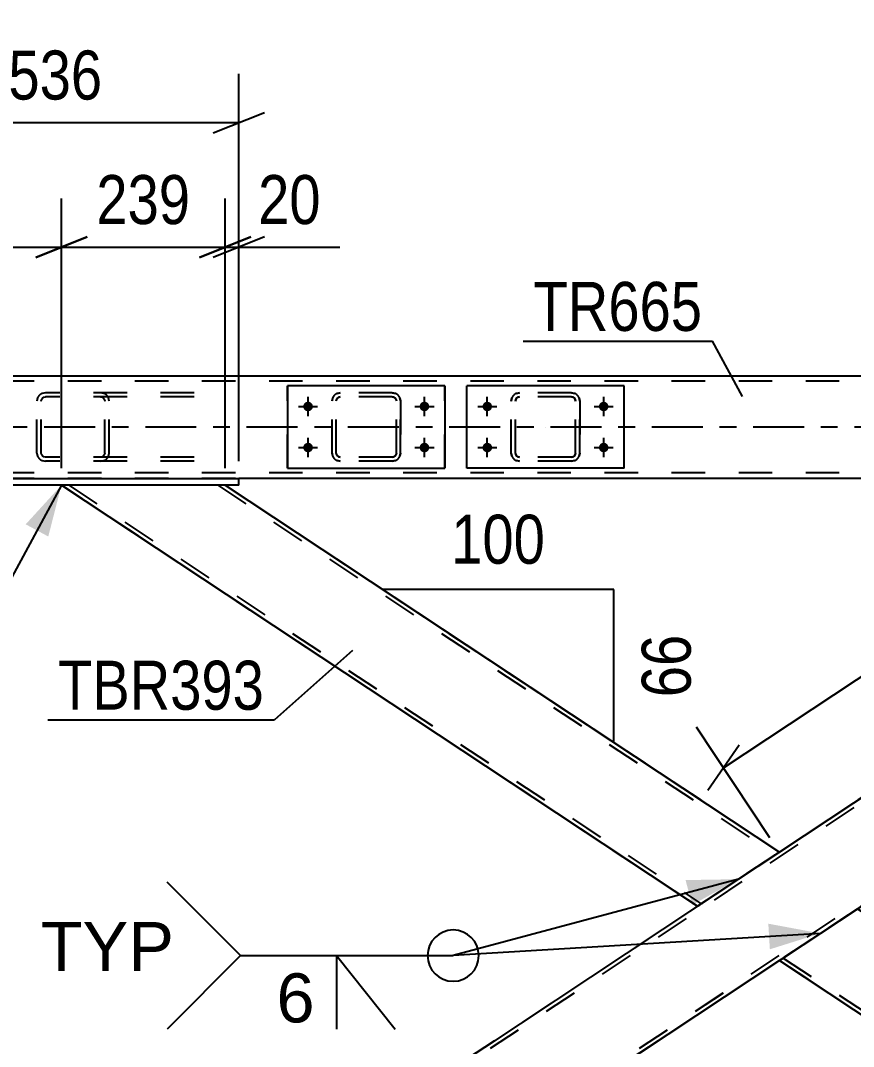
# Model space of a CAD drawing. Header units: millimetres. Extents: x -836 to 353, y -855 to -14.
# Drawn here: x -745 to -696.4, y -115.9 to -56 of the extents above; entities that cross this region are included whole.
import ezdxf

# ---------------------------------------------------------------- set-up
doc = ezdxf.new("R2010")
doc.units = ezdxf.units.MM
doc.linetypes.add('DXK_LINE_DOT2', pattern=[3.9198, 1.9599, -1.9599])
doc.linetypes.add('DXK_LINE_DOT3', pattern=[5.918699999999999, 2.979, -0.9799, 0.9799, -0.9799])
doc.styles.add('Arial', font='ARIAL.TTF', dxfattribs={"height": 0.2})
doc.styles.add('Arial Narrow', font='ARIALN.TTF', dxfattribs={"height": 0.2})

# ---------------------------------------------------------------- blocks, each defined once
blk = doc.blocks.new('Part-570393895-11826 - 11761')
at = {"color": 2, "linetype": 'Continuous'}
for p, q in [((-709.7657349354657, -77.3307651041888), (-718.9657349364727, -77.33076510381045)), ((-718.9657349366124, -82.13076510381045), (-718.9657349364727, -77.33076510381045)), ((-709.7657349356055, -82.1307651041888), (-709.7657349354657, -77.3307651041888)), ((-709.7657349356055, -82.1307651041888), (-718.9657349366124, -82.13076510381045))]:
    blk.add_line(p, q, dxfattribs=at)
blk = doc.blocks.new('Part-570393895-11827 - 11761')
at = {"color": 7, "linetype": 'DXK_LINE_DOT2'}
for p, q in [((-716.069482152278, -77.76730227909724), (-715.8857941047428, -77.73076445471122)), ((-715.8857367860887, -77.73076508006056), (-716.0694248336239, -77.76730290444658)), ((-712.8457367861062, -77.73076508018512), (-715.8857941047428, -77.73076445471122)), ((-712.8457941047615, -77.73076445483576), (-712.6621060572273, -77.76730227923694)), ((-712.6620487385744, -77.76730290458745), (-712.8457367861062, -77.73076508018512)), ((-716.3657941047545, -78.21076445469026), (-716.3292562803545, -78.02707640715732)), ((-716.3657941047545, -78.21076445469026), (-716.3657367861003, -78.21076508004077)), ((-716.365794104843, -81.25076445469026), (-716.3657941047545, -78.21076445469026)), ((-716.3291989616991, -78.02707703250668), (-716.3657367861003, -78.21076508004077)), ((-716.3657367861888, -81.25076508004076), (-716.3657367861003, -78.21076508004077)), ((-716.1075251925573, -78.11892043093428), (-716.1257941047556, -78.21076445470189)), ((-716.1257941047556, -78.21076445470189), (-716.1257367861015, -78.21076508005008)), ((-716.1257941048441, -81.2507644547019), (-716.1257941047556, -78.21076445470189)), ((-716.1257367861015, -78.21076508005008), (-716.107467873902, -78.11892105628246)), ((-716.1257367861899, -81.25076508005009), (-716.1257367861015, -78.21076508005008)), ((-716.0554997322347, -78.04105882721927), (-716.1075251925573, -78.11892043093428)), ((-716.107467873902, -78.11892105628246), (-716.0554424135818, -78.04105945256747)), ((-715.9776381285162, -77.98903336690364), (-716.0554997322347, -78.04105882721927)), ((-716.0554424135818, -78.04105945256747), (-715.9775808098633, -77.98903399225298)), ((-715.8857941047498, -77.9707644547112), (-715.9776381285162, -77.98903336690364)), ((-715.9775808098633, -77.98903399225298), (-715.8857367860957, -77.97076508006056)), ((-712.8457367861131, -77.97076508018512), (-715.8857941047498, -77.9707644547112)), ((-712.7539500810008, -77.98903336703636), (-712.8457941047684, -77.97076445483577)), ((-712.8457367861131, -77.97076508018512), (-712.7538927623467, -77.98903399238571)), ((-712.676088477287, -78.04105882735782), (-712.7539500810008, -77.98903336703636)), ((-712.7538927623467, -77.98903399238571), (-712.6760311586328, -78.04105945270832)), ((-712.6240630169714, -78.11892043107747), (-712.676088477287, -78.04105882735782)), ((-712.6760311586328, -78.04105945270832), (-712.6240056983161, -78.11892105642681)), ((-712.6057941047766, -78.21076445484624), (-712.6240630169714, -78.11892043107747)), ((-712.6240056983161, -78.11892105642681), (-712.6057367861213, -78.2107650801956)), ((-712.6057941047766, -78.21076445484624), (-712.6057367861213, -78.2107650801956)), ((-712.605794104865, -81.25076445484626), (-712.6057941047766, -78.21076445484624)), ((-712.6057367862097, -81.2507650801956), (-712.6057367861213, -78.2107650801956)), ((-712.402331929166, -78.02707640731916), (-712.3657941047777, -78.21076445485556)), ((-712.3657367861236, -78.21076508020491), (-712.402274610512, -78.0270770326685)), ((-712.3657367861236, -78.21076508020491), (-712.3657941047777, -78.21076445485556)), ((-712.3657941047777, -78.21076445485556), (-712.3657941048663, -81.25076445485556)), ((-712.3657367862121, -81.25076508020491), (-712.3657367861236, -78.21076508020491)), ((-716.3657367861888, -81.25076508004076), (-716.365794104843, -81.25076445469026)), ((-716.3292562804546, -81.43445250222783), (-716.365794104843, -81.25076445469026)), ((-716.3657367861888, -81.25076508004076), (-716.3291989617993, -81.43445312757719)), ((-716.1257367861899, -81.25076508005009), (-716.1257941048441, -81.2507644547019)), ((-716.1257941048441, -81.2507644547019), (-716.1075251926505, -81.34260847846951)), ((-716.1074678739952, -81.34260910381771), (-716.1257367861899, -81.25076508005009)), ((-716.1075251926505, -81.34260847846951), (-716.0554997323326, -81.42047008218917)), ((-716.0554424136795, -81.42047070753736), (-716.1074678739952, -81.34260910381771)), ((-716.0554997323326, -81.42047008218917), (-715.9776381286188, -81.47249554250946)), ((-715.9775808099657, -81.47249616785882), (-716.0554424136795, -81.42047070753736)), ((-715.9776381286188, -81.47249554250946), (-715.8857941048523, -81.49076445471121)), ((-715.8857367861981, -81.49076508006056), (-715.9775808099657, -81.47249616785882)), ((-712.8457367862155, -81.49076508018513), (-715.8857941048523, -81.49076445471121)), ((-712.8457941048708, -81.49076445483578), (-712.7539500811032, -81.47249554264218)), ((-712.7538927624491, -81.47249616799152), (-712.8457367862155, -81.49076508018513)), ((-712.7539500811032, -81.47249554264218), (-712.6760884773847, -81.42047008232771)), ((-712.6760311587307, -81.42047070767822), (-712.7538927624491, -81.47249616799152)), ((-712.6760884773847, -81.42047008232771), (-712.6240630170645, -81.3426084786127)), ((-712.6240056984092, -81.34260910396206), (-712.6760311587307, -81.42047070767822)), ((-712.6240630170645, -81.3426084786127), (-712.605794104865, -81.25076445484626)), ((-712.6057367862097, -81.2507650801956), (-712.6240056984092, -81.34260910396206)), ((-712.6057367862097, -81.2507650801956), (-712.605794104865, -81.25076445484626)), ((-712.3657941048663, -81.25076445485556), (-712.4023319292662, -81.43445250238966)), ((-712.402274610612, -81.434453127739), (-712.3657367862121, -81.25076508020491)), ((-712.3657941048663, -81.25076445485556), (-712.3657367862121, -81.25076508020491)), ((-715.8857941048592, -81.73076445471122), (-716.0694821523922, -81.69422663030889)), ((-716.069424833738, -81.69422725565823), (-715.8857367862051, -81.73076508006056)), ((-712.8457367862226, -81.73076508018512), (-715.8857941048592, -81.73076445471122)), ((-712.6621060573415, -81.69422663044858), (-712.8457941048779, -81.73076445483576)), ((-712.8457367862226, -81.73076508018512), (-712.6620487386884, -81.69422725579909))]:
    blk.add_line(p, q, dxfattribs=at)
at = {"color": 7, "linetype": 'DXK_LINE_DOT3'}
blk.add_line((-714.3656976424446, -79.7307655078313), (-714.3658332490703, -79.73076402797075), dxfattribs=at)
at = {"color": 7, "linetype": 'DXK_LINE_DOT2'}
for centre, radius, start, end in [((-715.885794104762, -78.21076445470126), 0.4799999999913787, 112.4999999979535, 157.4999999984521), ((-715.8857367861092, -78.21076508004728), 0.4799999999878061, 112.4999999979574, 157.4999999987039), ((-712.8457941047793, -78.21076445483536), 0.4799999999999218, 22.49999999754341, 67.49999999783529), ((-712.8457367861128, -78.21076508017504), 0.4799999999847178, 22.49999999704749, 67.49999999884342), ((-715.885794104852, -81.25076445471954), 0.4799999999870017, 202.4999999971604, 247.4999999987305), ((-715.8857367861992, -81.2507650800722), 0.4799999999834205, 202.4999999969097, 247.4999999987267), ((-712.8457941048674, -81.25076445483583), 0.480000000003231, 292.4999999986457, 337.4999999977593), ((-712.8457367862028, -81.25076508019683), 0.4799999999891005, 292.4999999978406, 337.4999999985644)]:
    blk.add_arc(centre, radius, start, end, dxfattribs=at)
blk = doc.blocks.new('Part-570393895-11833 - 11761')
at = {"color": 7, "linetype": 'DXK_LINE_DOT2'}
for p, q in [((-726.358614769174, -77.72886169189795), (-726.5423028135207, -77.76539951628399)), ((-726.5408409941662, -77.76539918121391), (-726.3571529498184, -77.72886135682904)), ((-723.3171530025988, -77.72886135697922), (-726.358614769174, -77.72886169189795)), ((-723.1349267776078, -77.76539951645162), (-723.3186148219521, -77.72886169204929)), ((-723.3171530025988, -77.72886135697922), (-723.1334649582521, -77.76539918138272)), ((-723.1349267776078, -77.76539951645162), (-723.1334649582521, -77.76539918138272)), ((-726.8020769370883, -78.02517364434175), (-726.8386147608527, -78.20886169187466)), ((-726.8386147608527, -78.20886169187466), (-726.8371529414994, -78.20886135680576)), ((-726.8386147609411, -81.24886169187467), (-726.8386147608527, -78.20886169187466)), ((-726.8371529414994, -78.20886135680576), (-726.8006151177327, -78.02517330927284)), ((-726.8371529415879, -81.24886135680576), (-726.8371529414994, -78.20886135680576)), ((-726.5986147650203, -78.20886169188748), (-726.5803458531376, -78.11701766812101)), ((-726.5986147650203, -78.20886169188748), (-726.5971529456659, -78.20886135681624)), ((-726.5986147651088, -81.24886169188747), (-726.5986147650203, -78.20886169188748)), ((-726.5788840337842, -78.11701733304977), (-726.5971529456659, -78.20886135681624)), ((-726.5971529457544, -81.24886135681624), (-726.5971529456659, -78.20886135681624)), ((-726.5803458531376, -78.11701766812101), (-726.5283203937206, -78.03915606440603)), ((-726.5268585743662, -78.03915572933478), (-726.5788840337842, -78.11701733304977)), ((-726.5283203937206, -78.03915606440603), (-726.4504587913526, -77.98713060409155)), ((-726.4489969719981, -77.98713026902148), (-726.5268585743662, -78.03915572933478)), ((-726.4504587913526, -77.98713060409155), (-726.358614769181, -77.96886169189796)), ((-726.4504587913526, -77.98713060409155), (-726.4489969719981, -77.98713026902148)), ((-726.3571529498254, -77.96886135682905), (-726.4489969719981, -77.98713026902148)), ((-723.3171530026058, -77.96886135697922), (-726.358614769181, -77.96886169189796)), ((-723.318614821959, -77.96886169204929), (-723.2267707997863, -77.98713060425104)), ((-723.2253089804307, -77.98713026918097), (-723.3171530026058, -77.96886135697922)), ((-723.2267707997863, -77.98713060425104), (-723.1489091974229, -78.03915606457133)), ((-723.1474473780685, -78.03915572950243), (-723.2253089804307, -77.98713026918097)), ((-723.1489091974229, -78.03915606457133), (-723.0968837380118, -78.11701766829214)), ((-723.095421918655, -78.11701733322207), (-723.1474473780685, -78.03915572950243)), ((-723.0968837380118, -78.11701766829214), (-723.0786148261337, -78.20886169205977)), ((-723.0771530067781, -78.20886135699087), (-723.095421918655, -78.11701733322207)), ((-723.0786148261337, -78.20886169205977), (-723.0771530067781, -78.20886135699087)), ((-723.0786148262222, -81.24886169205976), (-723.0786148261337, -78.20886169205977)), ((-723.0771530068665, -81.24886135699086), (-723.0771530067781, -78.20886135699087)), ((-722.8386148302991, -78.20886169207257), (-722.8751526540541, -78.02517364453499)), ((-722.8736908346997, -78.02517330946492), (-722.8371530109457, -78.20886135700249)), ((-722.8386148302991, -78.20886169207257), (-722.8371530109457, -78.20886135700249)), ((-722.8386148303875, -81.24886169207258), (-722.8386148302991, -78.20886169207257)), ((-722.8371530109457, -78.20886135700249), (-722.8371530110343, -81.24886135700251)), ((-726.8386147609411, -81.24886169187467), (-726.8371529415879, -81.24886135680576)), ((-726.8386147609411, -81.24886169187467), (-726.8020769371884, -81.43254973941225)), ((-726.8006151178328, -81.43254940434335), (-726.8371529415879, -81.24886135680576)), ((-726.5986147651088, -81.24886169188747), (-726.5971529457544, -81.24886135681624)), ((-726.5803458532307, -81.34070571565627), (-726.5986147651088, -81.24886169188747)), ((-726.5971529457544, -81.24886135681624), (-726.5788840338774, -81.34070538058504)), ((-726.5283203938184, -81.41856731937591), (-726.5803458532307, -81.34070571565627)), ((-726.5788840338774, -81.34070538058504), (-726.526858574464, -81.41856698430468)), ((-726.4504587914539, -81.47059277969737), (-726.5283203938184, -81.41856731937591)), ((-726.526858574464, -81.41856698430468), (-726.4489969720994, -81.4705924446273)), ((-726.4504587914539, -81.47059277969737), (-726.4489969720994, -81.4705924446273)), ((-726.3586147692835, -81.48886169189795), (-726.4504587914539, -81.47059277969737)), ((-726.4489969720994, -81.4705924446273), (-726.3571529499278, -81.48886135682903)), ((-723.3171530027082, -81.48886135697921), (-726.3586147692835, -81.48886169189795)), ((-723.2267707998876, -81.47059277985686), (-723.3186148220615, -81.48886169204928)), ((-723.3171530027082, -81.48886135697921), (-723.2253089805331, -81.47059244478677)), ((-723.1489091975207, -81.41856731954121), (-723.2267707998876, -81.47059277985686)), ((-723.2253089805331, -81.47059244478677), (-723.1474473781662, -81.4185669844723)), ((-723.0968837381049, -81.3407057158274), (-723.1489091975207, -81.41856731954121)), ((-723.1474473781662, -81.4185669844723), (-723.0954219187482, -81.34070538075733)), ((-723.0786148262222, -81.24886169205976), (-723.0968837381049, -81.3407057158274)), ((-723.0954219187482, -81.34070538075733), (-723.0771530068665, -81.24886135699086)), ((-723.0786148262222, -81.24886169205976), (-723.0771530068665, -81.24886135699086)), ((-722.8751526541542, -81.43254973960549), (-722.8386148303875, -81.24886169207258)), ((-722.8371530110343, -81.24886135700251), (-722.8736908347997, -81.43254940453542)), ((-722.8386148303875, -81.24886169207258), (-722.8371530110343, -81.24886135700251)), ((-726.5423028136347, -81.69232386749562), (-726.3586147692904, -81.72886169189795)), ((-726.3571529499349, -81.72886135682904), (-726.5408409942803, -81.69232353242555)), ((-723.3171530027153, -81.72886135697922), (-726.3586147692904, -81.72886169189795)), ((-723.3186148220685, -81.72886169204929), (-723.1349267777218, -81.69232386766325)), ((-723.1334649583663, -81.69232353259434), (-723.3171530027153, -81.72886135697922)), ((-723.1349267777218, -81.69232386766325), (-723.1334649583663, -81.69232353259434))]:
    blk.add_line(p, q, dxfattribs=at)
for centre, radius, start, end in [((-726.3586147637436, -78.20886168645362), 0.4799999958358667, 112.5000004955255, 157.5000004948181), ((-726.3571529443872, -78.20886135138271), 0.4799999958358739, 112.5000004957838, 157.5000004950764), ((-723.3186148274099, -78.20886168660434), 0.4799999958298302, 22.49999949998594, 67.49999950093905), ((-723.3171530080589, -78.20886135153893), 0.4799999958348494, 22.49999950034107, 67.49999950058543), ((-726.3586147638321, -81.24886169734232), 0.4799999958305914, 202.4999995000236, 247.4999995009014), ((-726.3571529444777, -81.24886136227342), 0.4799999958295166, 202.4999995000767, 247.4999995008478), ((-723.3186148274983, -81.24886169749422), 0.4799999958351054, 292.5000004954879, 337.5000004948558), ((-723.3171530081493, -81.24886136242147), 0.4799999958412022, 292.5000004960465, 337.5000004948121)]:
    blk.add_arc(centre, radius, start, end, dxfattribs=at)
blk = doc.blocks.new('Part-570393895-11923 - 11761')
at = {"color": 7, "linetype": 'DXK_LINE_DOT2'}
for p, q in [((-743.5774018629803, -77.73076419725524), (-743.7716704636987, -77.76730202164242)), ((-734.8958392826654, -77.73076351949686), (-743.5774018629803, -77.73076419725524)), ((-740.1680272490753, -77.76730202179144), (-740.3622958497913, -77.7307641973891)), ((-744.0464077535842, -78.02707614970136), (-744.0850501808652, -78.21076419723428)), ((-744.0850501809537, -81.25076419723428), (-744.0850501808652, -78.21076419723428)), ((-743.8312260219303, -78.21076419724476), (-743.8119048082898, -78.1189201734783)), ((-743.8312260220188, -81.25076419724476), (-743.8312260219303, -78.21076419724476)), ((-743.8119048082898, -78.1189201734783), (-743.7568826470024, -78.0410585697633)), ((-743.7568826470024, -78.0410585697633), (-743.6745361633459, -77.98903310944999)), ((-743.6745361633459, -77.98903310944999), (-743.5774018629874, -77.97076419725524)), ((-734.895839286201, -77.97076351949687), (-743.5774018629874, -77.97076419725524)), ((-740.3622958497982, -77.97076419738912), (-740.2651615494397, -77.98903310958968)), ((-740.2651615494397, -77.98903310958968), (-740.1828150657878, -78.04105856991231)), ((-740.1828150657878, -78.04105856991231), (-740.1277929045062, -78.11892017363196)), ((-740.1277929045062, -78.11892017363196), (-740.1084716908692, -78.21076419739958)), ((-740.1084716909577, -81.25076419739959), (-740.1084716908692, -78.21076419739958)), ((-739.8546475319343, -78.21076419741007), (-739.8932899592037, -78.02707614987365)), ((-739.8546475320228, -81.25076419741006), (-739.8546475319343, -78.21076419741007)), ((-744.0850501809537, -81.25076419723428), (-744.0464077536843, -81.43445224477186)), ((-743.811904808383, -81.34260822101355), (-743.8312260220188, -81.25076419724476)), ((-743.7568826471002, -81.4204698247332), (-743.811904808383, -81.34260822101355)), ((-743.6745361634484, -81.47249528505581), (-743.7568826471002, -81.4204698247332)), ((-743.5774018630898, -81.49076419725523), (-743.6745361634484, -81.47249528505581)), ((-734.8958393380523, -81.49076351949688), (-743.5774018630898, -81.49076419725523)), ((-740.2651615495421, -81.47249528519552), (-740.3622958499006, -81.49076419738911)), ((-740.1828150658856, -81.4204698248822), (-740.2651615495421, -81.47249528519552)), ((-740.1277929045993, -81.34260822116721), (-740.1828150658856, -81.4204698248822)), ((-740.1084716909577, -81.25076419739959), (-740.1277929045993, -81.34260822116721)), ((-739.8932899593038, -81.43445224494415), (-739.8546475320228, -81.25076419741006)), ((-743.7716704638128, -81.69422637285408), (-743.5774018630967, -81.73076419725524)), ((-734.8958393415878, -81.73076351949686), (-743.5774018630967, -81.73076419725524)), ((-740.3622958499077, -81.7307641973891), (-740.1680272491893, -81.69422637300308))]:
    blk.add_line(p, q, dxfattribs=at)
for centre, radius, start, end in [((-743.5949721333155, -78.22934652678552), 0.4946791128530753, 110.9282076353928, 155.86474329521), ((-740.3447255794836, -78.22934652691873), 0.4946791128472972, 24.13525670012984, 69.07179236123265), ((-743.5949721334034, -81.23218186772559), 0.4946791128488154, 204.1352567002025, 249.07179236116), ((-740.344725579573, -81.23218186785937), 0.4946791128538514, 290.9282076354297, 335.8647432951719)]:
    blk.add_arc(centre, radius, start, end, dxfattribs=at)
blk = doc.blocks.new('Part-570393895-11974 - 11761')
at = {"color": 7, "linetype": 'DXK_LINE_DOT2'}
for p, q in [((-696.1493216168508, -107.8854220363076), (-700.4811706945126, -110.7525395799519)), ((-700.4178152228368, -110.7103910042716), (-696.1330911547807, -107.874467838461)), ((-696.0430575862899, -107.8148610102441), (-696.184137130311, -107.9082323669663)), ((-696.1493216168508, -107.8854220363076), (-696.1327781870798, -107.8744680247349)), ((-696.1330911547807, -107.874467838461), (-696.1327781870798, -107.8744680247349)), ((-696.1330911547807, -107.874467838461), (-658.6123160840548, -132.7083519216473)), ((-658.6121587724903, -132.7082490837583), (-696.1327781870798, -107.8744680247349)), ((-695.9487850039638, -107.752472268004), (-696.0430575862899, -107.8148610102441)), ((-695.9156715294079, -107.7305642607002), (-695.9487850039638, -107.752472268004)), ((-695.9156715294079, -107.7305642607002), (-658.3948964586807, -132.5644483438888)), ((-696.184137130311, -107.9082323669663), (-700.4305019410048, -110.7187748269315)), ((-700.665816428042, -110.8745349482945), (-700.6989032875852, -110.89644297144)), ((-700.4305019410048, -110.7187748269315), (-700.665816428042, -110.8745349482945)), ((-700.4814836622135, -110.7525393936792), (-700.4649402324425, -110.7415853821053)), ((-700.4811706945126, -110.7525395799519), (-700.4814836622135, -110.7525393936792)), ((-700.4814836622135, -110.7525393936792), (-666.3702766297444, -133.3297318899722)), ((-700.4811706945126, -110.7525395799519), (-666.3699636646651, -133.3297320745126)), ((-700.4649402324425, -110.7415853821053), (-700.4178152228368, -110.7103910042716)), ((-700.6989032875852, -110.89644297144), (-666.8051158804889, -133.3297318899489)), ((-658.5220882553724, -132.6486341904683), (-658.8297444489586, -132.8522612126239)), ((-658.6123160840548, -132.7083519216473), (-658.6121587724903, -132.7082490837583)), ((-659.5511387109873, -133.3297320953777), (-666.8051158804889, -133.3297318899489))]:
    blk.add_line(p, q, dxfattribs=at)
at = {"color": 2, "linetype": 'Continuous'}
for p, q in [((-696.1837599082885, -107.9082325914837), (-695.9484454212512, -107.7524724701196)), ((-695.9484454212512, -107.7524724701196), (-695.9153585617081, -107.7305644469752)), ((-695.9156715294079, -107.7305642607002), (-695.9153585617081, -107.7305644469752)), ((-695.9153585617081, -107.7305644469752), (-658.3947391471186, -132.5643455059975)), ((-696.1837599082885, -107.9082325914837), (-700.4301247189811, -110.7187750514478)), ((-700.6985903198843, -110.8964431577127), (-700.6654768453305, -110.8745351504078)), ((-700.6654768453305, -110.8745351504078), (-700.5712042630033, -110.8121464081711)), ((-700.5712042630033, -110.8121464081711), (-700.4301247189811, -110.7187750514478)), ((-700.6985903198843, -110.8964431577127), (-700.6989032875852, -110.89644297144)), ((-700.6985903198843, -110.8964431577127), (-666.8048029154073, -133.3297320744882)), ((-658.8295609188033, -132.852141235084), (-659.5511387109873, -133.3297320953777)), ((-658.4278326252185, -132.586249148516), (-658.8295609188033, -132.852141235084)), ((-658.3947391471186, -132.5643455059975), (-658.4278326252185, -132.586249148516)), ((-658.3947391471186, -132.5643455059975), (-658.3948964586807, -132.5644483438888))]:
    blk.add_line(p, q, dxfattribs=at)
blk = doc.blocks.new('Part-570393895-11989 - 11761')
at = {"color": 7, "linetype": 'DXK_LINE_DOT2'}
for p, q in [((-668.3150306081469, -83.1307642515525), (-744.1591541740985, -133.3297318882982)), ((-743.7243149234808, -133.3297318883051), (-667.8801913575269, -83.13076425156181)), ((-743.7240019558684, -133.3297320728397), (-667.8798783899157, -83.13076443609523)), ((-735.027529911081, -133.3297318884693), (-659.1834063451225, -83.1307642517213)), ((-735.027216943471, -133.3297320730027), (-659.1830933775136, -83.13076443625472)), ((-658.7485670945025, -83.13076425172946), (-734.5926906604599, -133.3297318884775)), ((-658.7482541268924, -83.13076443626287), (-668.3150306081469, -83.1307642515525)), ((-658.7485670945025, -83.13076425172946), (-658.7482541268924, -83.13076443626287)), ((-700.6985902959201, -104.564685733449), (-705.4818220629916, -107.7305644513366)), ((-695.915358544501, -107.7305644483047), (-700.6985903172969, -110.8964431699808)), ((-744.1588412064896, -133.3297320728327), (-744.1591541740985, -133.3297318882982)), ((-744.1591541740985, -133.3297318882982), (-734.592377692851, -133.3297320730109))]:
    blk.add_line(p, q, dxfattribs=at)
at = {"color": 2, "linetype": 'Continuous'}
for p, q in [((-668.3147176405369, -83.13076443608593), (-700.6985902959201, -104.564685733449)), ((-658.7482541268924, -83.13076443626287), (-695.915358544501, -107.7305644483047)), ((-705.4818220629916, -107.7305644513366), (-744.1588412064896, -133.3297320728327)), ((-700.6985903172969, -110.8964431699808), (-734.592377692851, -133.3297320730109))]:
    blk.add_line(p, q, dxfattribs=at)
blk = doc.blocks.new('Part-570393895-12130 - 11761')
at = {"color": 7, "linetype": 'DXK_LINE_DOT2'}
for p, q in [((-705.4821350338484, -107.7305642561647), (-742.6492394554766, -83.13076424738134)), ((-742.6492394554766, -83.13076424738134), (-742.6489264903962, -83.13076443192058)), ((-733.0824629740393, -83.13076443242232), (-742.6492394554766, -83.13076424738134)), ((-742.2144002047344, -83.13076424740346), (-705.2647154084767, -107.5866606784039)), ((-742.2140872396528, -83.13076443194387), (-705.2644024407771, -107.5866608646777)), ((-733.5176151898643, -83.13076424785982), (-700.9163229010429, -104.7085891231857)), ((-733.5173022247827, -83.13076443239905), (-700.916009933342, -104.7085893094607)), ((-733.0827759391198, -83.13076424788193), (-700.6989032756724, -104.5646855454261)), ((-700.9800159294845, -104.7507374979588), (-705.2647154084767, -107.5866606784039)), ((-700.9673688765744, -104.7423536516921), (-705.2137336872693, -107.552896111655)), ((-705.2007094123366, -107.5445124899058), (-700.916009933342, -104.7085893094607)), ((-700.9328796383214, -104.7195431268387), (-700.9800159294845, -104.7507374979588)), ((-700.9673688765744, -104.7423536516921), (-700.7320167502261, -104.5865935527298)), ((-700.9163229010429, -104.7085891231857), (-700.9328796383214, -104.7195431268387)), ((-700.916009933342, -104.7085893094607), (-700.9163229010429, -104.7085891231857)), ((-700.7320167502261, -104.5865935527298), (-700.6989032756724, -104.5646855454261)), ((-705.4821350338484, -107.7305642561647), (-705.4490481743054, -107.7086562330203)), ((-705.4490481743054, -107.7086562330203), (-705.3547981550976, -107.6462674773517)), ((-705.3547981550976, -107.6462674773517), (-705.2137336872693, -107.552896111655)), ((-705.2647154084767, -107.5866606784039), (-705.2644024407771, -107.5866608646777)), ((-705.2644024407771, -107.5866608646777), (-705.2478457034985, -107.5757068610259)), ((-705.2478457034985, -107.5757068610259), (-705.2007094123366, -107.5445124899058))]:
    blk.add_line(p, q, dxfattribs=at)
at = {"color": 2, "linetype": 'Continuous'}
for p, q in [((-742.6489264903962, -83.13076443192058), (-705.4818220661476, -107.7305644424385)), ((-733.0824629740393, -83.13076443242232), (-700.6985903079715, -104.5646857316999)), ((-700.9669916545506, -104.7423538762096), (-705.2133564652456, -107.5528963361713)), ((-700.8259271867236, -104.6489825105129), (-700.9669916545506, -104.7423538762096)), ((-700.7316771675146, -104.5865937548454), (-700.8259271867236, -104.6489825105129)), ((-700.6985903079715, -104.5646857316999), (-700.7316771675146, -104.5865937548454)), ((-700.6985903079715, -104.5646857316999), (-700.6989032756724, -104.5646855454261)), ((-705.4821350338484, -107.7305642561647), (-705.4818220661476, -107.7305644424385)), ((-705.4487085915915, -107.7086564351336), (-705.4818220661476, -107.7305644424385)), ((-705.2133564652456, -107.5528963361713), (-705.4487085915915, -107.7086564351336))]:
    blk.add_line(p, q, dxfattribs=at)
blk = doc.blocks.new('Part-570393895-12035 - 11761')
at = {"color": 7, "linetype": 'DXK_LINE_DOT2'}
for p, q in [((-89.62885518358905, -77.05076445321643), (-804.4668903468049, -77.05076422207031)), ((-89.62885518374503, -82.41076445321644), (-804.4668903469609, -82.41076422207033)), ((-89.62887535249581, -82.73076425164214), (-753.7226994718192, -82.73076442574383)), ((-753.7226994718192, -82.73076442574383), (-732.2823970185045, -82.73076442663077))]:
    blk.add_line(p, q, dxfattribs=at)
at = {"color": 2, "linetype": 'Continuous'}
for p, q in [((-800.4669398772785, -76.73076442381009), (-676.675428004922, -76.73076442893117)), ((-669.1146516811277, -82.73076442924395), (-732.2823970185045, -82.73076442663077))]:
    blk.add_line(p, q, dxfattribs=at)
at = {"color": 7, "linetype": 'DXK_LINE_DOT3'}
blk.add_line((-89.62886525972624, -79.73076436042527), (-804.4668899909663, -79.73076432208855), dxfattribs=at)
blk = doc.blocks.new('Part-570393895-12120 - 11761')
at = {"color": 2, "linetype": 'Continuous'}
for p, q in [((-753.7231921101629, -82.73076418208981), (-753.7231921101745, -83.13076418208982)), ((-753.7226994718309, -83.13076447249365), (-753.7226994718192, -82.73076447249366)), ((-753.7226994718192, -82.73076447249366), (-732.2823970185045, -82.73076447331438)), ((-732.2823970185162, -83.13076447331437), (-753.7226994718309, -83.13076447249365)), ((-732.2823970185162, -83.13076447331437), (-732.2823970185045, -82.73076447331438))]:
    blk.add_line(p, q, dxfattribs=at)
at = {"color": 7, "linetype": 'DXK_LINE_DOT2'}
for p, q in [((-753.7226994718192, -82.73076447249366), (-753.7231921101629, -82.73076418208981)), ((-753.7231921101629, -82.73076418208981), (-753.7226994718192, -82.73076447249366)), ((-753.7231921101745, -83.13076418208982), (-753.7226994718309, -83.13076447249365)), ((-753.7226994718309, -83.13076447249365), (-753.7231921101745, -83.13076418208982)), ((-732.2828896568587, -83.13076418291054), (-732.2828896568471, -82.73076418291055))]:
    blk.add_line(p, q, dxfattribs=at)
blk = doc.blocks.new('Bolt-570393895-12162 - 11761')
at = {"linetype": 'Continuous'}
for points in [[(-717.7657338618855, -78.2507651049371, -1), (-717.7657360203127, -78.81076510493294, -1)], [(-710.9657338618156, -78.25076510529917, -1), (-710.9657360202428, -78.81076510529499, -1)], [(-717.7657338619366, -80.65076510493711, -1), (-717.765736020364, -81.21076510493293, -1)], [(-710.9657338618691, -80.65076510529914, -1), (-710.9657360202964, -81.210765105295, -1)]]:
    blk.add_hatch(color=1, dxfattribs=at).paths.add_polyline_path(points)
at = {"color": 1, "linetype": 'Continuous'}
for p, q in [((-717.7657349407253, -79.09076510443793), (-717.7657349406928, -77.97076510443793)), ((-710.9657349407498, -79.09076510471732), (-710.9657349407172, -77.97076510471732)), ((-718.3257349407049, -78.5307651044149), (-717.2057349407132, -78.53076510446095)), ((-711.5257349407293, -78.5307651046943), (-710.4057349407377, -78.53076510474035)), ((-717.7657349408069, -81.49076510443793), (-717.7657349407742, -80.37076510443794)), ((-710.9657349408313, -81.49076510471733), (-710.9657349407987, -80.37076510471732)), ((-718.3257349407864, -80.93076510441489), (-717.2057349407947, -80.93076510446096)), ((-711.5257349408108, -80.9307651046943), (-710.4057349408192, -80.93076510474035))]:
    blk.add_line(p, q, dxfattribs=at)
blk = doc.blocks.new('Part-570393895-12166 - 11761')
at = {"color": 2, "linetype": 'Continuous'}
for p, q in [((-720.2387043235451, -77.32886171342432), (-729.4387041642995, -77.32886171297145)), ((-729.4387041642995, -77.32886171297145), (-729.4387041644391, -82.12886171297146)), ((-720.2386148622655, -77.3288616929259), (-720.2387043235451, -77.32886171342432)), ((-720.2387043235451, -77.32886171342432), (-720.2387043236848, -82.1288617134243)), ((-729.4387041644391, -82.12886171297146), (-720.2387043236848, -82.1288617134243)), ((-720.2387043236848, -82.1288617134243), (-720.2386148624053, -82.1288616929259))]:
    blk.add_line(p, q, dxfattribs=at)
at = {"color": 7, "linetype": 'DXK_LINE_DOT2'}
for p, q in [((-729.4386147031584, -82.12886169247187), (-729.4386147030186, -77.32886169247188)), ((-720.2386148622655, -77.3288616929259), (-720.2387043235451, -77.32886171342432)), ((-720.2386148624053, -82.1288616929259), (-720.2386148622655, -77.3288616929259)), ((-720.2386148624053, -82.1288616929259), (-720.2387043236848, -82.1288617134243))]:
    blk.add_line(p, q, dxfattribs=at)
blk = doc.blocks.new('Bolt-570393895-12238 - 11761')
at = {"linetype": 'Continuous'}
for points in [[(-727.958704255955, -78.52879755483865), (-727.9648095880885, -78.58701422876612), (-727.9828854309666, -78.64268935874195), (-728.0121417835176, -78.69338967442727), (-728.0513000027478, -78.73689932873953), (-728.0986486865746, -78.77131674100279), (-728.1521184703108, -78.7951377051481), (-728.2093724678306, -78.80732113073663), (-728.267908404707, -78.80733454360757), (-728.3251679796123, -78.79517735755414), (-728.3786486743609, -78.77138089994352), (-728.4260131259634, -78.73698519016135), (-728.4651912806053, -78.69349348577404), (-728.4944708649307, -78.64280658295968), (-728.5125722206058, -78.58713974259399), (-728.5187042315274, -78.5289258727201), (-728.5125988993939, -78.47070919879262), (-728.494523056516, -78.4150340688168), (-728.4652667039649, -78.36433375313148), (-728.4261084847348, -78.32082409881922), (-728.3787598009078, -78.28640668655595), (-728.3252900171717, -78.26258572241065), (-728.268036019652, -78.25040229682213), (-728.2095000827754, -78.25038888395116), (-728.1522405078703, -78.26254607000459), (-728.0987598131217, -78.28634252761523), (-728.051395361519, -78.32073823739739), (-728.0122172068773, -78.3642299417847), (-727.9829376225517, -78.41491684459906), (-727.9648362668768, -78.47058368496475)], [(-721.158704373836, -78.52879755521514), (-721.1648097059605, -78.58701422914356), (-721.1828855488297, -78.64268935912222), (-721.2121419013729, -78.69338967481212), (-721.2513001205962, -78.7368993291305), (-721.2986488044177, -78.77131674140117), (-721.3521185881501, -78.79513770555482), (-721.409372585668, -78.80732113115229), (-721.4679085225445, -78.80733454403241), (-721.5251680974516, -78.79517735798792), (-721.5786487922039, -78.77138090038565), (-721.6260132438119, -78.73698519061088), (-721.6651913984605, -78.6934934862297), (-721.6944709827939, -78.64280658341993), (-721.7125723384776, -78.58713974305707), (-721.7187043494084, -78.52892587318414), (-721.712599017284, -78.47070919925571), (-721.6945231744147, -78.41503406927706), (-721.6652668218716, -78.36433375358715), (-721.6261086026483, -78.32082409926878), (-721.5787599188268, -78.2864066869981), (-721.5252901350942, -78.26258572284445), (-721.4680361375764, -78.25040229724698), (-721.4095002007, -78.25038888436687), (-721.3522406257929, -78.26254607041135), (-721.2987599310405, -78.28634252801362), (-721.2513954794325, -78.32073823778839), (-721.212217324784, -78.36422994216956), (-721.1829377404506, -78.41491684497935), (-721.1648363847669, -78.4705836853422)], [(-727.9587042560074, -80.92879755483865), (-727.964809588141, -80.98701422876613), (-727.9828854310189, -81.04268935874195), (-728.01214178357, -81.09338967442727), (-728.0513000028001, -81.13689932873953), (-728.098648686627, -81.1713167410028), (-728.1521184703632, -81.1951377051481), (-728.2093724678829, -81.20732113073662), (-728.2679084047594, -81.20733454360757), (-728.3251679796646, -81.19517735755414), (-728.3786486744132, -81.17138089994353), (-728.4260131260158, -81.13698519016135), (-728.4651912806576, -81.09349348577405), (-728.4944708649831, -81.04280658295968), (-728.5125722206581, -80.987139742594), (-728.5187042315798, -80.9289258727201), (-728.5125988994463, -80.87070919879262), (-728.4945230565684, -80.8150340688168), (-728.4652667040173, -80.76433375313148), (-728.4261084847872, -80.72082409881922), (-728.3787598009602, -80.68640668655596), (-728.325290017224, -80.66258572241065), (-728.2680360197044, -80.65040229682214), (-728.2095000828278, -80.65038888395117), (-728.1522405079227, -80.6625460700046), (-728.0987598131741, -80.68634252761524), (-728.0513953615714, -80.7207382373974), (-728.0122172069296, -80.7642299417847), (-727.9829376226041, -80.81491684459907), (-727.9648362669291, -80.87058368496476)], [(-721.1587043738872, -80.92879755521514), (-721.1648097060117, -80.98701422914357), (-721.1828855488809, -81.04268935912222), (-721.212141901424, -81.09338967481212), (-721.2513001206474, -81.1368993291305), (-721.2986488044689, -81.17131674140117), (-721.3521185882014, -81.19513770555483), (-721.4093725857192, -81.2073211311523), (-721.4679085225957, -81.2073345440324), (-721.5251680975028, -81.19517735798792), (-721.5786487922551, -81.17138090038566), (-721.6260132438631, -81.13698519061089), (-721.6651913985118, -81.0934934862297), (-721.6944709828451, -81.04280658341992), (-721.7125723385288, -80.98713974305707), (-721.7187043494597, -80.92892587318413), (-721.7125990173352, -80.8707091992557), (-721.694523174466, -80.81503406927705), (-721.6652668219228, -80.76433375358715), (-721.6261086026994, -80.72082409926878), (-721.578759918878, -80.68640668699811), (-721.5252901351455, -80.66258572284444), (-721.4680361376277, -80.65040229724697), (-721.4095002007512, -80.65038888436686), (-721.352240625844, -80.66254607041134), (-721.2987599310918, -80.68634252801361), (-721.2513954794838, -80.72073823778838), (-721.2122173248351, -80.76422994216955), (-721.1829377405018, -80.81491684497934), (-721.164836384818, -80.87058368534221)]]:
    blk.add_hatch(color=1, dxfattribs=at).paths.add_polyline_path(points)
at = {"color": 1, "linetype": 'Continuous'}
for p, q in [((-728.2387042432523, -79.08886171348718), (-728.2387042432197, -77.96886171348717)), ((-721.4387043612264, -79.0888617138236), (-721.4387043611938, -77.96886171382361)), ((-728.7987042335097, -78.5288617134596), (-727.6787042529622, -78.52886171351474)), ((-721.9987043514839, -78.52886171379605), (-720.8787043709364, -78.52886171385117)), ((-728.2387042433338, -81.48886171348717), (-728.2387042433012, -80.36886171348718)), ((-721.4387043613067, -81.48886171382361), (-721.4387043612742, -80.3688617138236)), ((-728.7987042335913, -80.92886171345961), (-727.6787042530437, -80.92886171351473)), ((-721.9987043515641, -80.92886171379604), (-720.8787043710167, -80.92886171385118))]:
    blk.add_line(p, q, dxfattribs=at)
blk = doc.blocks.new('StraightDimension-570393895-23353 - 11761')
at = {"color": 7, "linetype": 'Continuous'}
for p, q in [((-733.0824259948166, -82.13076445620015), (-733.0824259948166, -66.37362856606433)), ((-732.2823970184847, -81.73076447331437), (-732.2823970184847, -66.37362856606433)), ((-734.5824260544213, -69.8236285899062), (-731.582425935212, -68.62362854222249)), ((-730.7823969588801, -68.62362854222249), (-733.7823970780894, -69.8236285899062)), ((-733.0824259948166, -69.22362856606435), (-732.2823970184847, -69.22362856606435)), ((-732.2823970184847, -69.22362856606435), (-726.3761470184847, -69.22362856606435)), ((-732.2823970184847, -69.22362856606435), (-726.3761470184847, -69.22362856606435))]:
    blk.add_line(p, q, dxfattribs=at)
at = {"color": 0}
blk.add_wipeout([(-726.9011470184848, -68.47362856606435), (-726.9011470184848, -64.27362856606442), (-731.7573970184847, -64.27362856606442), (-731.7573970184847, -68.47362856606435)], dxfattribs=at)
at = {"color": 3, "style": 'Arial Narrow'}
blk.add_text('20', height=2.86328125, dxfattribs=at).set_placement((-731.1573970184847, -67.87362856606433))
blk = doc.blocks.new('StraightDimension-570393895-12911 - 11761')
at = {"color": 7, "linetype": 'Continuous'}
for p, q in [((-668.8666087318973, -82.29687273723414), (-673.1502039231066, -75.82491602997823)), ((-672.496889702663, -79.52973463183847), (-670.6575281447288, -76.87328024885161)), ((-703.9610837946607, -99.63542873256631), (-671.5772089236959, -78.20150744034504)), ((-701.2504836028621, -103.7307940294555), (-705.5340787940714, -97.25883732219961)), ((-703.0414030156935, -98.30720154107289), (-704.8807645736279, -100.9636559240597))]:
    blk.add_line(p, q, dxfattribs=at)
at = {"color": 0}
blk.add_wipeout([(-685.396142485587, -86.4482649591629), (-687.7143293097959, -82.94597858479767), (-693.2882806154263, -86.63541431171929), (-690.9700937912177, -90.13770068608461)], dxfattribs=at)
at = {"color": 3, "style": 'Arial Narrow'}
blk.add_text('971', height=2.86328125, rotation=33.50084228129924, dxfattribs=at).set_placement((-690.8009367126238, -89.3062045148597))
blk = doc.blocks.new('StraightDimension-570393895-23355 - 11761')
at = {"color": 7, "linetype": 'Continuous'}
for p, q in [((-753.7226994718542, -81.73076447249366), (-753.7226994718542, -66.37362856606433)), ((-742.6492394554766, -82.13076424738131), (-742.6492394554766, -66.37362856606433)), ((-755.2226995314588, -69.8236285899062), (-752.2226994122495, -68.62362854222249)), ((-741.149239395872, -68.62362854222249), (-744.1492395150813, -69.8236285899062)), ((-753.7226994718542, -69.22362856606435), (-742.6492394554766, -69.22362856606435))]:
    blk.add_line(p, q, dxfattribs=at)
at = {"color": 0}
blk.add_wipeout([(-744.8437819636654, -68.47362856606433), (-744.8437819636654, -64.2736285660644), (-751.5281569636654, -64.2736285660644), (-751.5281569636654, -68.47362856606433)], dxfattribs=at)
at = {"color": 3, "style": 'Arial Narrow'}
blk.add_text('277', height=2.86328125, dxfattribs=at).set_placement((-750.9281569636654, -67.87362856606433))
blk = doc.blocks.new('AngleDimension-570393895-23819 - 11761')
at = {"color": 7, "linetype": 'Continuous'}
for p, q in [((-723.8875318746418, -89.21682256579868), (-723.8875318746418, -89.21682256579868)), ((-710.3784862446263, -89.21682256579868), (-723.8875318746418, -89.21682256579868)), ((-710.3784862446263, -98.15805772466558), (-723.8875318746418, -89.21682256579868)), ((-710.3784862446263, -98.15805772466558), (-710.3784862446263, -89.21682256579868))]:
    blk.add_line(p, q, dxfattribs=at)
at = {"color": 0}
for points in [[(-713.790821559634, -88.31682256579869), (-713.790821559634, -84.11682256579864), (-720.475196559634, -84.11682256579864), (-720.475196559634, -88.31682256579869)], [(-705.2785018787094, -91.25931294133784), (-709.4785018786813, -91.25932836879917), (-709.4784840406791, -96.11557836876648), (-705.2784840407073, -96.11556294130501)]]:
    blk.add_wipeout(points, dxfattribs=at)
at = {"color": 3, "style": 'Arial Narrow'}
blk.add_text('100', height=2.86328125, dxfattribs=at).set_placement((-719.875196559634, -87.71682256579868))
blk.add_text('66', height=2.86328125, rotation=90.0002104591497, dxfattribs=at).set_placement((-705.8784862446262, -95.51556514523213))
blk = doc.blocks.new('StraightDimension-570393895-12560 - 11761')
at = {"color": 7, "linetype": 'Continuous'}
for p, q in [((-753.7226994718542, -81.73076447249366), (-753.7226994718542, -59.09592714044049)), ((-732.2823970184847, -81.73076447331437), (-732.2823970184847, -59.09592714044049)), ((-752.2226994122495, -61.34592711659866), (-755.2226995314588, -62.54592716428238)), ((-733.7823970780894, -62.54592716428238), (-730.7823969588801, -61.34592711659866)), ((-753.7226994718542, -61.94592714044052), (-732.2823970184847, -61.94592714044052))]:
    blk.add_line(p, q, dxfattribs=at)
at = {"color": 0}
blk.add_wipeout([(-739.6603607451692, -61.1959271404405), (-739.6603607451692, -56.995927140440465), (-746.3447357451693, -56.995927140440465), (-746.3447357451693, -61.1959271404405)], dxfattribs=at)
at = {"color": 3, "style": 'Arial Narrow'}
blk.add_text('536', height=2.86328125, dxfattribs=at).set_placement((-745.7447357451695, -60.59592714044049))
blk = doc.blocks.new('StraightDimension-570393895-13541 - 11761')
at = {"color": 7, "linetype": 'Continuous'}
for p, q in [((-753.7226994718542, -81.73076447249366), (-753.7226994718542, -42.97642404538033)), ((-669.1146516811626, -81.73076447722133), (-669.1146516811626, -42.97642404538033)), ((-752.2226994122495, -50.98892402153842), (-755.2226995314588, -52.18892406922214)), ((-670.6146517407673, -52.18892406922214), (-667.614651621558, -50.98892402153842)), ((-753.7226994718542, -51.58892404538028), (-669.1146516811626, -51.58892404538028))]:
    blk.add_line(p, q, dxfattribs=at)
at = {"color": 0}
blk.add_wipeout([(-707.1624255765086, -50.838924045380274), (-707.1624255765086, -46.63892404538023), (-715.6749255765085, -46.63892404538023), (-715.6749255765085, -50.838924045380274)], dxfattribs=at)
at = {"color": 3, "style": 'Arial Narrow'}
blk.add_text('2115', height=2.86328125, dxfattribs=at).set_placement((-715.0749255765083, -50.23892404538026))
at = {"color": 0, "linetype": 'Continuous'}
blk.add_wipeout([(-669.7146807454021, -42.37642184151059), (-673.9146807453737, -42.37643726897204), (-673.9146494772154, -50.88893726891456), (-669.7146494772437, -50.88892184145311)], dxfattribs=at)
at = {"color": 3, "linetype": 'Continuous', "style": 'Arial Narrow'}
blk.add_text('3384', height=2.86328125, rotation=90.0002104591497, dxfattribs=at).set_placement((-670.3146516811627, -50.28892404538033))
blk = doc.blocks.new('StraightDimension-570393895-23354 - 11761')
at = {"color": 7, "linetype": 'Continuous'}
for p, q in [((-742.6492394554766, -82.13076424738131), (-742.6492394554766, -66.37362856606433)), ((-733.0824259948166, -82.13076445620015), (-733.0824259948166, -66.37362856606433)), ((-744.1492395150813, -69.8236285899062), (-741.149239395872, -68.62362854222249)), ((-731.582425935212, -68.62362854222249), (-734.5824260544213, -69.8236285899062)), ((-742.6492394554766, -69.22362856606435), (-733.0824259948166, -69.22362856606435))]:
    blk.add_line(p, q, dxfattribs=at)
at = {"color": 0}
blk.add_wipeout([(-734.5236452251467, -68.47362856606435), (-734.5236452251467, -64.27362856606443), (-741.2080202251466, -64.27362856606443), (-741.2080202251466, -68.47362856606435)], dxfattribs=at)
at = {"color": 3, "style": 'Arial Narrow'}
blk.add_text('239', height=2.86328125, dxfattribs=at).set_placement((-740.6080202251467, -67.87362856606433))
blk = doc.blocks.new('Mark-570393895-12031 - 11761')
at = {"color": 30, "linetype": 'Continuous'}
for p in [(-715.6645110640384, -74.71327238320612), (-702.8519085463148, -77.9374083364055)]:
    blk.add_line(p, (-704.6002532515384, -74.71327238320612), dxfattribs=at)
at = {"color": 0}
blk.add_wipeout([(-705.2002532515385, -74.1132723832061), (-705.2002532515385, -71.1132723832061), (-715.0645110640385, -71.1132723832061), (-715.0645110640385, -74.1132723832061)], dxfattribs=at)
blk.add_wipeout([(-705.2002532515385, -74.1132723832061), (-705.2002532515385, -71.1132723832061), (-715.0645110640385, -71.1132723832061), (-715.0645110640385, -74.1132723832061)], dxfattribs=at)
at = {"color": 3, "style": 'Arial Narrow'}
blk.add_text('TR665', height=2.86328125, dxfattribs=at).set_placement((-715.0645110640385, -74.1132723832061))
blk = doc.blocks.new('Mark-570393895-12126 - 11761')
at = {"color": 30, "linetype": 'Continuous'}
for p in [(-725.6425212250848, -92.7800338137962), (-743.4506516953264, -96.84600522706728)]:
    blk.add_line(p, (-730.1949876328265, -96.8460052270674), dxfattribs=at)
at = {"color": 0}
blk.add_wipeout([(-730.7949876328264, -96.24600522706737), (-730.7949876328264, -93.24600522706737), (-742.8506516953264, -93.24600522706737), (-742.8506516953264, -96.24600522706737)], dxfattribs=at)
blk.add_wipeout([(-730.7949876328264, -96.24600522706737), (-730.7949876328264, -93.24600522706737), (-742.8506516953264, -93.24600522706737), (-742.8506516953264, -96.24600522706737)], dxfattribs=at)
at = {"color": 3, "style": 'Arial Narrow'}
blk.add_text('TBR393', height=2.86328125, dxfattribs=at).set_placement((-742.8506516953264, -96.24600522706737))
blk = doc.blocks.new('WeldMark-570393895-13834 - 11761')
at = {"linetype": 'Continuous'}
for points in [[(-706.1820621101997, -106.1997011585819), (-703.0901714127599, -106.1476251075993), (-705.7938038865091, -107.6485819513791)], [(-701.3468425236068, -108.7465023846202), (-698.3069396684994, -109.3135038233393), (-701.2560311000502, -110.2437509562847)]]:
    blk.add_hatch(color=30, dxfattribs=at).paths.add_polyline_path(points)
at = {"color": 3, "linetype": 'Continuous'}
for p, q in [((-732.1837353935927, -110.6146854045101), (-736.4694453935927, -106.3289754045101)), ((-732.1837353935927, -110.6146854045101), (-736.4694453935927, -114.90039540451)), ((-726.5743895810926, -110.6146854045101), (-723.1458215810926, -114.90039540451)), ((-726.5743895810926, -110.6146854045101), (-726.5743895810926, -114.90039540451))]:
    blk.add_line(p, q, dxfattribs=at)
at = {"color": 30, "linetype": 'Continuous'}
for p in [(-703.0901714127599, -106.1476251075993), (-698.3069396684994, -109.3135038233393), (-732.1837353935927, -110.6146854045101)]:
    blk.add_line(p, (-719.7601025810926, -110.6146854045101), dxfattribs=at)
at = {"color": 3, "linetype": 'Continuous'}
for start, end in [(90, 270), (270, 90)]:
    blk.add_arc((-719.7601025810926, -110.61468540451), 1.499998500000004, start, end, dxfattribs=at)
at = {"color": 0}
blk.add_wipeout([(-727.6601025810927, -114.71468540451013), (-727.6601025810927, -111.31468540451004), (-730.2837353935927, -111.31468540451004), (-730.2837353935927, -114.71468540451013)], dxfattribs=at)
at = {"color": 3, "style": 'Arial'}
blk.add_text('6', height=2.865234375, dxfattribs=at).set_placement((-730.0837353935926, -114.51468540451))
at = {"color": 0, "linetype": 'Continuous'}
blk.add_wipeout([(-736.0837353935926, -111.51468540450999), (-736.0837353935926, -108.51468540451), (-743.8591260185926, -108.51468540451), (-743.8591260185926, -111.51468540450999)], dxfattribs=at)
blk.add_wipeout([(-736.0837353935926, -111.51468540450999), (-736.0837353935926, -108.51468540451), (-743.8591260185926, -108.51468540451), (-743.8591260185926, -111.51468540450999)], dxfattribs=at)
at = {"color": 3, "linetype": 'Continuous', "style": 'Arial'}
blk.add_text('TYP', height=2.865234375, dxfattribs=at).set_placement((-743.8591260185926, -111.51468540451))
blk = doc.blocks.new('WeldMark-570393895-13868 - 11761')
at = {"linetype": 'Continuous'}
blk.add_hatch(color=30, dxfattribs=at).paths.add_polyline_path([(-744.7359155989029, -85.41293047105046), (-742.6492394554766, -83.13076424738142), (-743.4164637120673, -86.12640557105468)])
at = {"color": 30, "linetype": 'Continuous'}
for p in [(-742.6492394554766, -83.13076424738142), (-769.4671765480944, -109.7506027560754)]:
    blk.add_line(p, (-757.0435437355944, -109.7506027560754), dxfattribs=at)
at = {"color": 3, "linetype": 'Continuous'}
for p, q in [((-769.4671765480944, -109.7506027560754), (-773.7528865480944, -105.4648927560754)), ((-769.4671765480944, -109.7506027560754), (-773.7528865480944, -114.0363127560754)), ((-763.8578307355945, -109.7506027560754), (-760.4292627355944, -114.0363127560754)), ((-763.8578307355945, -109.7506027560754), (-763.8578307355945, -114.0363127560754))]:
    blk.add_line(p, q, dxfattribs=at)
for start, end in [(90, 270), (270, 90)]:
    blk.add_arc((-757.0435437355944, -109.7506027560755), 1.499998500000004, start, end, dxfattribs=at)
at = {"color": 0}
blk.add_wipeout([(-764.9435437355945, -113.85060275607543), (-764.9435437355945, -110.45060275607545), (-767.5671765480944, -110.45060275607545), (-767.5671765480944, -113.85060275607543)], dxfattribs=at)
at = {"color": 3, "style": 'Arial'}
blk.add_text('6', height=2.865234375, dxfattribs=at).set_placement((-767.3671765480944, -113.6506027560754))
at = {"color": 0, "linetype": 'Continuous'}
blk.add_wipeout([(-773.3671765480944, -110.65060275607539), (-773.3671765480944, -107.65060275607539), (-781.1425671730944, -107.65060275607539), (-781.1425671730944, -110.65060275607539)], dxfattribs=at)
blk.add_wipeout([(-773.3671765480944, -110.65060275607539), (-773.3671765480944, -107.65060275607539), (-781.1425671730944, -107.65060275607539), (-781.1425671730944, -110.65060275607539)], dxfattribs=at)
at = {"color": 3, "linetype": 'Continuous', "style": 'Arial'}
blk.add_text('TYP', height=2.865234375, dxfattribs=at).set_placement((-781.1425671730944, -110.6506027560754))

msp = doc.modelspace()

# ---------------------------------------------------------------- block references
for name in ['Part-570393895-12035 - 11761', 'Part-570393895-11923 - 11761', 'Part-570393895-12166 - 11761', 'Part-570393895-11833 - 11761', 'Part-570393895-11826 - 11761', 'Part-570393895-11827 - 11761', 'Bolt-570393895-12238 - 11761', 'Bolt-570393895-12162 - 11761', 'Part-570393895-12120 - 11761', 'Part-570393895-11989 - 11761', 'Part-570393895-12130 - 11761', 'Part-570393895-11974 - 11761']:
    msp.add_blockref(name, (0, 0))

# ---------------------------------------------------------------- next in the draw order: block references
for name in ['StraightDimension-570393895-23355 - 11761', 'StraightDimension-570393895-23353 - 11761', 'StraightDimension-570393895-12911 - 11761', 'Mark-570393895-12126 - 11761', 'WeldMark-570393895-13834 - 11761']:
    msp.add_blockref(name, (0, 0))

# ---------------------------------------------------------------- next in the draw order: block references
for name in ['StraightDimension-570393895-12560 - 11761', 'WeldMark-570393895-13868 - 11761', 'AngleDimension-570393895-23819 - 11761']:
    msp.add_blockref(name, (0, 0))

# ---------------------------------------------------------------- next in the draw order: block references
msp.add_blockref('StraightDimension-570393895-13541 - 11761', (0, 0))

# ---------------------------------------------------------------- next in the draw order: block references
for name in ['StraightDimension-570393895-23354 - 11761', 'Mark-570393895-12031 - 11761']:
    msp.add_blockref(name, (0, 0))

doc.saveas('drawing.dxf')
